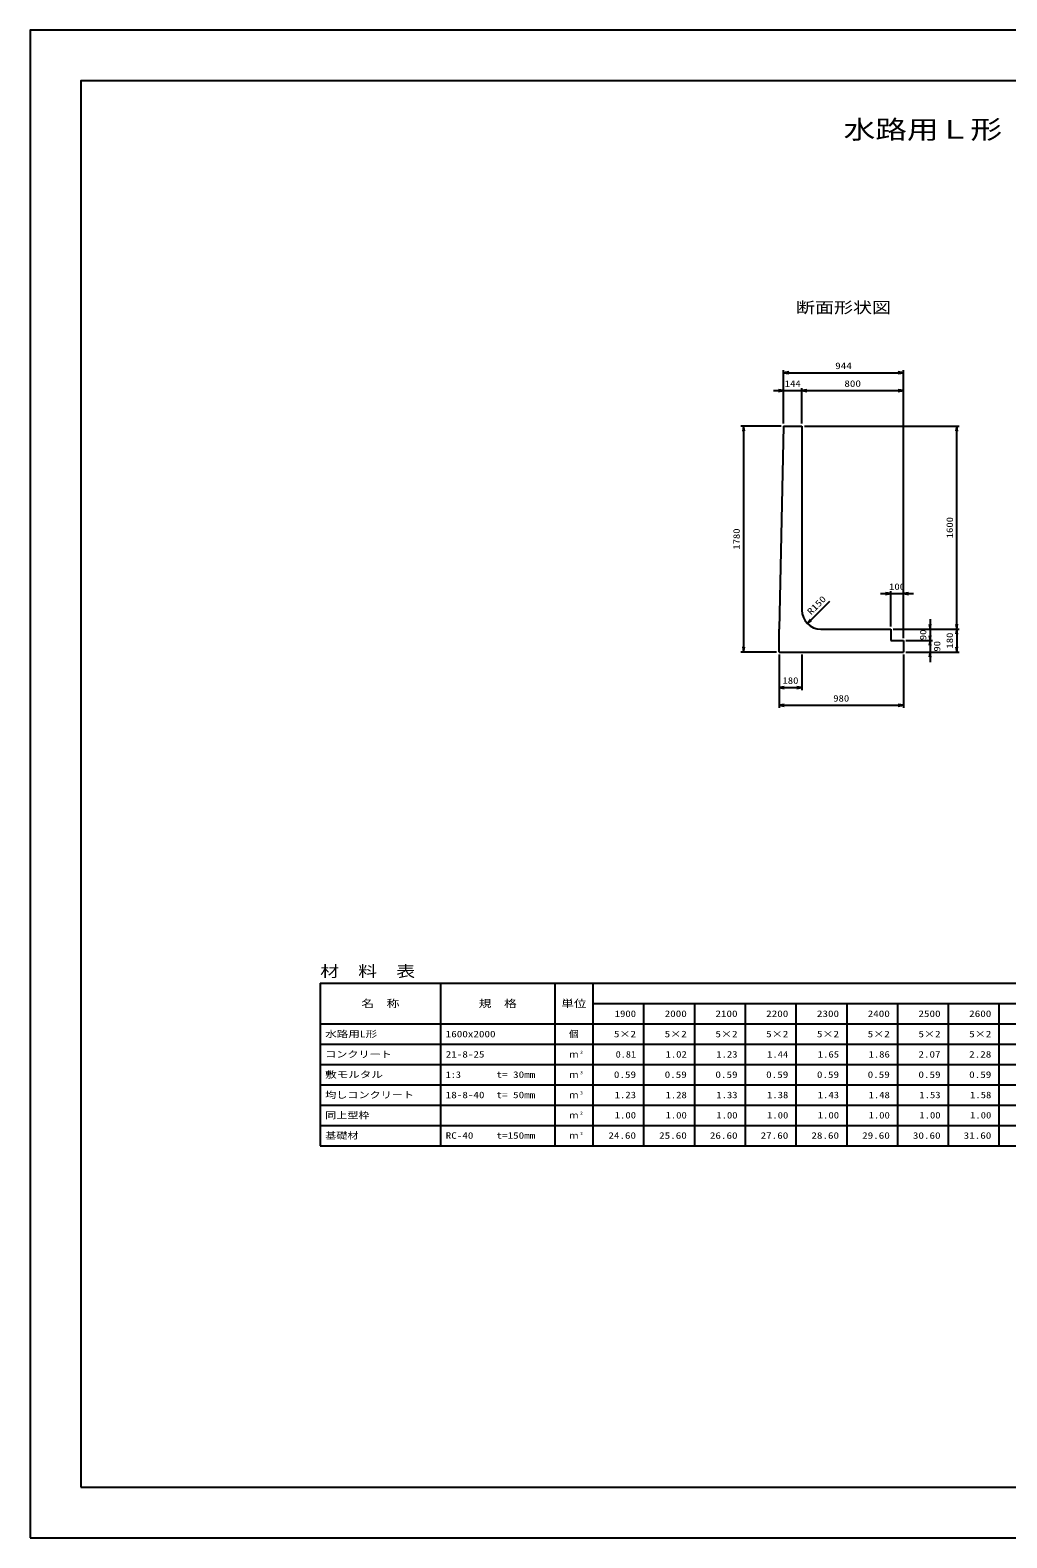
# Model space of a CAD drawing. Units: millimetres at full size. Extents: x 0 to 16820, y 0 to 11880.
# Drawn here: x 0 to 7697, y 0 to 11880 of the extents above; entities that cross this region are included whole.
import ezdxf
from ezdxf.enums import TextEntityAlignment as Align

# ---------------------------------------------------------------- set-up
doc = ezdxf.new("R2010")
doc.units = ezdxf.units.MM
for name, color, linetype, lineweight in [('0_2', 7, 'Continuous', 25), ('D-MTR-FRAM', 7, 'Continuous', 25), ('D-MTR-LINE', 7, 'Continuous', 25), ('D-STR-DIM', 7, 'Continuous', 25), ('D-STR-STRn', 1, 'Continuous', 25), ('D-TTL', 2, 'Continuous', 25), ('D-TTL-TXT', 7, 'Continuous', 25)]:
    doc.layers.add(name, color=color, linetype=linetype, lineweight=lineweight)
doc.layers.add('D-MTR', color=7, linetype='Continuous')
doc.layers.add('D-MTR-TXT', color=7, linetype='Continuous')
doc.styles.add('ＭＳ ゴシック', font='')
doc.styles.get('ＭＳ ゴシック').set_extended_font_data('MS Gothic')

# ---------------------------------------------------------------- blocks, each defined once
blk = doc.blocks.new('open_arrow')
at = {"color": 0, "linetype": 'Continuous', "lineweight": -2}
blk.add_lwpolyline([(7.5, 1.25), (0, 0), (7.5, -1.25)], dxfattribs=at)

msp = doc.modelspace()

# ---------------------------------------------------------------- linework, layer by layer
at = {"layer": '0_2'}
for p, q in [((5938, 8780), (5938, 9200)), ((5938, 9180), (6882, 9180)), ((6882, 7090), (6882, 9200)), ((5858, 9040), (6162, 9040)), ((5938, 8780), (5938, 9060)), ((6082, 8780), (6082, 9060)), ((6082, 8780), (6082, 9060)), ((6082, 9040), (6882, 9040)), ((6882, 7090), (6882, 9060)), ((5918, 8760), (5602, 8760)), ((5622, 8760), (5622, 6980)), ((6102, 8760), (7322, 8760)), ((7302, 7160), (7302, 8760)), ((6702, 7440), (6962, 7440)), ((6782, 7180), (6782, 7460)), ((6882, 7090), (6882, 7460)), ((6802, 7160), (7322, 7160)), ((6802, 7160), (7322, 7160)), ((6802, 7160), (7112, 7160)), ((7092, 7240), (7092, 6990)), ((7092, 7150), (7092, 6900)), ((7302, 7160), (7302, 6980)), ((6902, 7070), (7112, 7070)), ((6902, 7070), (7112, 7070)), ((5882, 6980), (5602, 6980)), ((5902, 6960), (5902, 6680)), ((5902, 6960), (5902, 6540)), ((6082, 6960), (6082, 6680)), ((6882, 6960), (6882, 6540)), ((6902, 6980), (7322, 6980)), ((6902, 6980), (7112, 6980)), ((5902, 6700), (6082, 6700)), ((5902, 6560), (6882, 6560))]:
    msp.add_line(p, q, dxfattribs=at)
at = {"layer": 'D-MTR-FRAM'}
for p, q in [((2285, 4370), (14535, 4370)), ((2285, 4370), (2285, 3090)), ((4435, 4210), (14535, 4210)), ((2285, 3090), (14535, 3090))]:
    msp.add_line(p, q, dxfattribs=at)
at = {"layer": 'D-MTR-LINE'}
for p, q in [((3235, 4370), (3235, 3090)), ((4135, 4370), (4135, 3090)), ((4435, 4370), (4435, 3090)), ((4835, 4210), (4835, 3090)), ((5235, 4210), (5235, 3090)), ((5635, 4210), (5635, 3090)), ((6035, 4210), (6035, 3090)), ((6435, 4210), (6435, 3090)), ((6835, 4210), (6835, 3090)), ((7235, 4210), (7235, 3090)), ((7635, 4210), (7635, 3090)), ((2285, 4050), (14535, 4050)), ((2285, 3890), (14535, 3890)), ((2285, 3730), (14535, 3730)), ((2285, 3570), (14535, 3570)), ((2285, 3410), (14535, 3410)), ((2285, 3250), (14535, 3250))]:
    msp.add_line(p, q, dxfattribs=at)
at = {"layer": 'D-STR-DIM'}
msp.add_line((6125.934, 7203.934), (6302.711, 7380.711), dxfattribs=at)
at = {"layer": 'D-STR-STRn'}
for p, q in [((5938, 8760), (5902, 7160)), ((5938, 8760), (6082, 8760)), ((6082, 8760), (6082, 7310)), ((5902, 6980), (5902, 7160)), ((6232, 7160), (6782, 7160)), ((6782, 7160), (6782, 7070)), ((6782, 7070), (6882, 7070)), ((6882, 7070), (6882, 6980)), ((5902, 6980), (6882, 6980))]:
    msp.add_line(p, q, dxfattribs=at)
msp.add_arc((6232, 7310), 150, 180, 270, dxfattribs=at)
at = {"layer": 'D-TTL'}
for points in [[(0, 0), (16820, 0), (16820, 11880), (0, 11880)], [(400, 400), (16420, 400), (16420, 11480), (400, 11480)]]:
    msp.add_lwpolyline(points, close=True, dxfattribs=at)

# ---------------------------------------------------------------- block references
at = {"layer": '0_2', "xscale": 5.33, "yscale": 5.33}
for p in [(5938, 9180), (6082, 9040), (6082, 9040), (6882, 7440), (5902, 6700), (5902, 6560)]:
    msp.add_blockref('open_arrow', p, dxfattribs=at)
for p, rotation in [((6882, 9180), 180), ((5938, 9040), 180), ((6882, 9040), 180), ((5622, 8760), 270), ((7302, 8760), 270), ((6782, 7440), 180), ((7092, 7160), 90), ((7302, 7160), 90), ((7302, 7160), 270), ((5622, 6980), 90), ((7092, 7070), 90), ((7092, 7070), 270), ((7302, 6980), 90), ((7092, 6980), 270), ((6082, 6700), 180), ((6882, 6560), 180)]:
    msp.add_blockref('open_arrow', p, dxfattribs=dict(at, rotation=rotation))
at = {"layer": 'D-STR-DIM', "xscale": 5.33, "yscale": 5.33, "rotation": 45}
msp.add_blockref('open_arrow', (6125.934, 7203.934), dxfattribs=at)

# ---------------------------------------------------------------- texts
at = {"layer": '0_2', "style": 'ＭＳ ゴシック'}
for s, width, p in [('944', 1.25, (6410, 9235)), ('144', 1.2, (6010, 9095)), ('800', 1.25, (6482, 9095)), ('100', 1.2, (6832, 7495)), ('180', 1.2, (5992, 6755)), ('980', 1.2, (6392, 6615))]:
    msp.add_text(s, height=51.32, dxfattribs=dict(at, width=width)).set_placement(p, align=Align.MIDDLE_CENTER)
at = {"layer": '0_2', "style": 'ＭＳ ゴシック', "width": 1.2}
for s, p in [('1600', (7247, 7960)), ('1780', (5567, 7870)), ('90', (7037, 7115)), ('180', (7247, 7070)), ('90', (7147, 7025))]:
    msp.add_text(s, height=51.32, rotation=90, dxfattribs=at).set_placement(p, align=Align.MIDDLE_CENTER)
at = {"layer": 'D-MTR', "style": 'ＭＳ ゴシック', "width": 1.25}
msp.add_text('材\u3000料\u3000表', height=87.98, dxfattribs=at).set_placement((2285, 4394), align=Align.BOTTOM_LEFT)
at = {"layer": 'D-MTR-TXT', "style": 'ＭＳ ゴシック'}
for s, height, width, p in [('名\u3000称', 58.65, 1.25, (2760, 4210)), ('規\u3000格', 58.65, 1.25, (3685, 4210)), ('単位', 58.65, 1.25, (4285, 4210)), ('個', 51.32, 1.1, (4285, 3970))]:
    msp.add_text(s, height=height, dxfattribs=dict(at, width=width)).set_placement(p, align=Align.MIDDLE_CENTER)
for s, width, p in [('1900', 1.2, (4775, 4130)), ('2000', 1.25, (5175, 4130)), ('2100', 1.25, (5575, 4130)), ('2200', 1.25, (5975, 4130)), ('2300', 1.25, (6375, 4130)), ('2400', 1.25, (6775, 4130)), ('2500', 1.25, (7175, 4130)), ('2600', 1.25, (7575, 4130)), ('5×2', 1.25, (4775, 3970)), ('5×2', 1.25, (5175, 3970)), ('5×2', 1.25, (5575, 3970)), ('5×2', 1.25, (5975, 3970)), ('5×2', 1.25, (6375, 3970)), ('5×2', 1.25, (6775, 3970)), ('5×2', 1.25, (7175, 3970)), ('5×2', 1.25, (7575, 3970)), ('0.81', 1.15, (4775, 3810)), ('1.02', 1.2, (5175, 3810)), ('1.23', 1.2, (5575, 3810)), ('1.44', 1.2, (5975, 3810)), ('1.65', 1.2, (6375, 3810)), ('1.86', 1.2, (6775, 3810)), ('2.07', 1.25, (7175, 3810)), ('2.28', 1.25, (7575, 3810)), ('0.59', 1.25, (4775, 3650)), ('0.59', 1.25, (5175, 3650)), ('0.59', 1.25, (5575, 3650)), ('0.59', 1.25, (5975, 3650)), ('0.59', 1.25, (6375, 3650)), ('0.59', 1.25, (6775, 3650)), ('0.59', 1.25, (7175, 3650)), ('0.59', 1.25, (7575, 3650)), ('1.23', 1.2, (4775, 3490)), ('1.28', 1.2, (5175, 3490)), ('1.33', 1.2, (5575, 3490)), ('1.38', 1.2, (5975, 3490)), ('1.43', 1.2, (6375, 3490)), ('1.48', 1.2, (6775, 3490)), ('1.53', 1.2, (7175, 3490)), ('1.58', 1.2, (7575, 3490)), ('1.00', 1.2, (4775, 3330)), ('1.00', 1.2, (5175, 3330)), ('1.00', 1.2, (5575, 3330)), ('1.00', 1.2, (5975, 3330)), ('1.00', 1.2, (6375, 3330)), ('1.00', 1.2, (6775, 3330)), ('1.00', 1.2, (7175, 3330)), ('1.00', 1.2, (7575, 3330)), ('24.60', 1.25, (4775, 3170)), ('25.60', 1.25, (5175, 3170)), ('26.60', 1.25, (5575, 3170)), ('27.60', 1.25, (5975, 3170)), ('28.60', 1.25, (6375, 3170)), ('29.60', 1.25, (6775, 3170)), ('30.60', 1.25, (7175, 3170)), ('31.60', 1.25, (7575, 3170))]:
    msp.add_text(s, height=51.32, dxfattribs=dict(at, width=width)).set_placement(p, align=Align.MIDDLE_RIGHT)
for s, width, p in [('水路用L形', 1.3, (2325, 3970)), ('1600x2000', 1.25, (3275, 3970)), ('コンクリート', 1.25, (2325, 3810)), ('21-8-25', 1.25, (3275, 3810)), ('敷モルタル', 1.3, (2325, 3650)), ('1:3', 1.15, (3275, 3650)), ('t= 30mm', 1.25, (3675, 3650)), ('均しコンクリート', 1.25, (2325, 3490)), ('18-8-40', 1.25, (3275, 3490)), ('t= 50mm', 1.25, (3675, 3490)), ('同上型枠', 1.25, (2325, 3330)), ('基礎材', 1.25, (2325, 3170)), ('RC-40', 1.25, (3275, 3170)), ('t=150mm', 1.25, (3675, 3170))]:
    msp.add_text(s, height=51.32, dxfattribs=dict(at, width=width)).set_placement(p, align=Align.MIDDLE_LEFT)
for p in [(4285, 3810), (4285, 3650), (4285, 3490), (4285, 3330), (4285, 3170)]:
    msp.add_text('ｍ', height=51.32, dxfattribs=at).set_placement(p, align=Align.MIDDLE_CENTER)
at = {"layer": 'D-MTR-TXT', "style": 'ＭＳ ゴシック', "width": 1.15}
for s, p in [('3', (4335, 3805.333)), ('3', (4335, 3645.333)), ('3', (4335, 3485.333)), ('2', (4335, 3325.333)), ('2', (4335, 3165.333))]:
    msp.add_text(s, height=25.66, dxfattribs=at).set_placement(p, align=Align.BOTTOM_LEFT)
at = {"layer": 'D-STR-DIM', "style": 'ＭＳ ゴシック', "width": 1.25}
msp.add_text('R150', height=51.32, rotation=45, dxfattribs=at).set_placement((6164.874, 7257.959), align=Align.BOTTOM_LEFT)
at = {"layer": 'D-TTL-TXT', "style": 'ＭＳ ゴシック', "width": 1.25}
for s, height, p in [('水路用Ｌ形（農業土木事業協会型）', 146.6, (8410, 10980)), ('断面形状図', 87.98, (6410, 9624))]:
    msp.add_text(s, height=height, dxfattribs=at).set_placement(p, align=Align.BOTTOM_CENTER)

doc.saveas('drawing.dxf')
